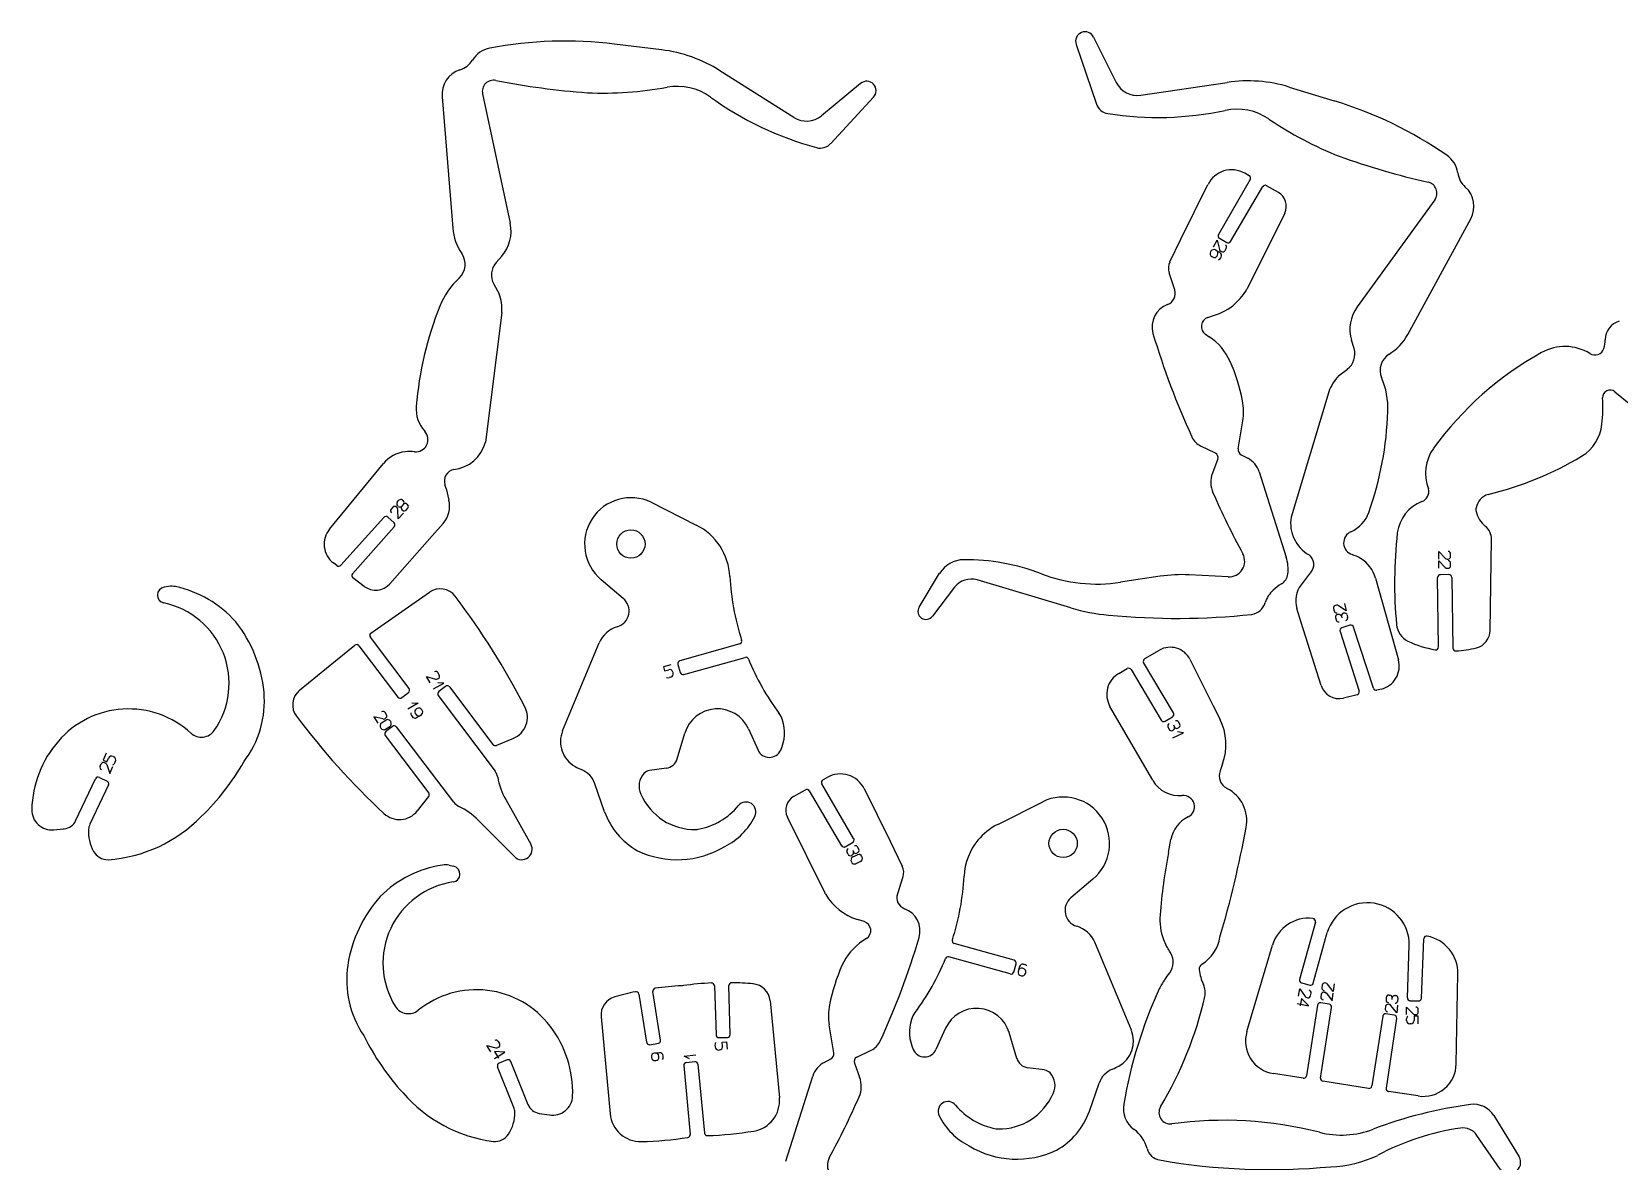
# Model space of a CAD drawing. Extents: x 0 to 476, y 0 to 308.
# Drawn here: x 9.4 to 236, y 132.5 to 293.7 of the extents above; entities that cross this region are included whole.
import ezdxf

# ---------------------------------------------------------------- set-up
doc = ezdxf.new("R2010")
doc.units = 0
doc.layers.add('WHITE', color=7, linetype='CONTINUOUS')

msp = doc.modelspace()

# ---------------------------------------------------------------- linework, layer by layer
at = {"layer": 'WHITE', "linetype": 'CONTINUOUS'}
for p, q in [((160.92096, 292.936549), (164.16096, 286.466549)), ((99.25096, 291.116549), (92.561067, 291.936771)), ((158.44096, 291.896549), (161.347432, 283.365503)), ((118.15096, 281.466549), (107.60325, 288.140451)), ((127.67096, 286.316549), (122.093376, 281.71722)), ((167.664107, 284.64501), (180.01096, 286.466549)), ((188.85096, 285.806549), (195.29096, 283.836549)), ((67.93096, 284.406549), (69.46097, 265.675061)), ((73.719785, 284.828873), (77.66096, 266.356549)), ((129.52096, 284.356549), (123.41096, 277.736549)), ((183.30096, 272.586549), (178.75096, 264.776549)), ((183.15096, 273.146549), (182.521074, 273.503134)), ((173.41096, 264.086549), (177.26096, 271.896549)), ((180.498743, 263.75191), (185.08096, 271.586549)), ((187.31096, 270.766549), (185.631247, 271.728296)), ((209.64096, 269.706549), (198.550562, 254.413749)), ((188.21096, 267.826549), (182.84096, 256.986549)), ((205.77096, 250.476549), (214.764838, 266.976418)), ((171.81096, 260.836549), (173.41096, 264.086549)), ((178.05096, 262.996549), (178.59096, 263.936549)), ((178.59096, 263.936549), (178.92096, 262.636549)), ((178.896632, 264.227568), (179.95096, 263.616549)), ((76.456806, 261.687925), (75.65096, 260.766549)), ((177.69096, 262.366549), (177.632698, 262.266574)), ((177.80096, 261.606549), (177.910429, 261.550172)), ((178.97096, 262.186549), (178.350292, 262.544624)), ((178.57096, 261.726549), (178.627336, 261.826018)), ((179.05096, 261.356549), (179.147336, 261.526018)), ((179.090419, 262.39417), (179.20096, 262.336549)), ((179.694254, 262.466658), (179.87096, 262.776549)), ((172.51096, 256.866549), (171.70096, 259.306549)), ((75.34096, 257.676549), (76.10096, 256.306549)), ((76.462848, 253.643506), (74.13096, 235.116549)), ((177.24096, 252.926549), (178.200955, 253.227928)), ((176.91096, 250.516549), (177.44096, 250.166549)), ((198.118151, 248.488274), (197.76096, 249.666549)), ((195.90096, 244.596549), (197.16096, 245.536549)), ((194.49096, 242.306549), (189.12087, 224.421676)), ((235.358413, 242.317398), (237.58096, 240.476549)), ((181.58096, 234.166549), (182.240821, 238.164801)), ((178.314035, 233.56294), (176.24096, 234.566549)), ((51.871482, 222.707793), (59.57096, 232.056549)), ((178.65096, 232.726549), (177.900149, 230.722347)), ((182.00096, 233.326549), (182.93096, 232.836549)), ((184.58096, 230.866549), (188.43096, 218.716549)), ((61.54096, 226.556549), (61.78096, 226.826549)), ((62.290579, 226.857586), (62.38096, 226.776549)), ((68.51096, 228.506549), (68.91096, 226.866549)), ((59.610398, 224.386559), (53.48096, 217.556549)), ((61.080945, 223.607623), (60.18096, 224.416549)), ((60.911083, 225.837474), (60.67096, 225.566549)), ((61.50096, 225.786549), (61.42096, 225.866549)), ((61.67096, 225.966549), (61.57096, 226.046549)), ((61.69096, 224.176549), (61.63096, 225.506549)), ((62.41096, 224.986549), (61.69096, 224.176549)), ((62.41096, 226.266549), (62.18096, 225.996549)), ((62.210553, 225.486703), (62.30096, 225.406549)), ((62.810837, 225.435623), (63.04096, 225.706549)), ((63.011887, 226.216425), (62.92096, 226.296549)), ((97.77096, 226.546549), (104.23096, 223.296549)), ((55.161143, 216.356126), (61.12096, 223.036549)), ((68.088598, 223.535145), (66.51096, 221.746549)), ((66.51096, 221.746549), (60.48096, 214.906549)), ((217.545632, 208.267072), (217.74096, 221.296549)), ((52.94096, 217.496549), (52.43096, 217.886549)), ((210.21096, 218.446549), (210.21096, 219.526549)), ((210.21096, 219.526549), (211.138072, 218.572093)), ((210.21096, 217.126549), (210.21096, 218.206549)), ((210.21096, 218.206549), (211.14096, 217.246549)), ((211.41096, 218.446549), (211.529946, 218.445758)), ((211.89096, 218.806549), (211.891751, 219.167556)), ((211.891751, 217.485541), (211.89096, 217.846549)), ((56.830453, 214.541624), (55.22096, 215.766549)), ((93.79096, 212.826549), (90.66096, 215.496549)), ((136.050319, 211.588997), (138.96096, 216.406549)), ((157.70096, 211.486549), (144.31096, 215.466549)), ((170.46096, 215.986549), (164.79157, 215.125552)), ((180.14096, 215.896549), (174.555679, 216.191111)), ((191.58096, 216.106549), (190.550086, 214.773257)), ((201.19096, 215.736549), (204.44096, 204.066549)), ((210.17096, 205.896549), (210.04096, 215.796549)), ((211.65096, 216.226549), (210.444884, 216.210786)), ((211.410178, 217.125106), (211.53096, 217.126549)), ((212.07096, 215.826549), (212.22096, 205.726549)), ((28.90096, 214.526549), (28.27096, 214.426549)), ((57.79096, 207.876549), (66.13096, 213.706549)), ((141.09096, 214.416549), (137.94096, 210.296549)), ((190.57096, 209.406549), (189.94096, 211.396549)), ((195.198647, 211.387855), (195.27096, 211.036549)), ((195.594622, 211.848377), (195.47096, 211.816549)), ((197.00096, 211.046549), (195.88096, 211.786549)), ((196.76096, 212.106549), (197.00096, 211.046549)), ((193.399966, 200.416657), (190.57096, 209.406549)), ((195.48096, 210.096549), (195.55905, 209.749839)), ((195.76096, 210.526549), (195.87096, 210.556549)), ((196.30375, 210.27356), (196.36096, 210.046549)), ((197.53096, 208.996549), (196.38096, 208.616549)), ((196.70096, 210.736549), (196.582267, 210.708862)), ((197.13096, 210.456549), (197.20096, 210.106549)), ((200.87096, 200.006549), (198.04096, 208.736549)), ((63.24096, 199.966549), (57.70096, 207.306549)), ((85.14096, 193.916549), (90.35096, 206.486549)), ((110.420037, 206.32834), (101.89096, 203.916549)), ((196.12096, 208.106549), (198.85096, 199.586549)), ((52.74096, 203.906549), (55.49096, 206.136549)), ((56.07096, 206.076549), (61.62096, 198.746549)), ((102.43096, 201.966549), (111.18096, 204.416549)), ((168.230774, 204.22794), (170.36096, 205.446549)), ((174.668235, 204.151158), (178.02096, 197.506549)), ((47.609046, 199.716427), (52.74096, 203.906549)), ((66.23096, 200.756549), (65.71096, 201.696549)), ((65.71096, 201.696549), (66.99096, 201.316549)), ((67.53096, 201.886549), (67.36096, 202.196549)), ((100.58096, 203.356549), (99.55096, 203.056549)), ((99.55096, 203.056549), (99.71096, 202.476549)), ((99.71096, 202.476549), (100.29096, 202.646549)), ((100.892623, 202.322627), (100.92096, 202.206549)), ((101.61096, 203.416549), (101.94096, 202.246549)), ((164.54096, 202.116549), (165.75096, 202.806549)), ((166.29821, 202.664843), (170.59096, 195.456549)), ((172.330512, 196.482231), (168.08096, 203.666549)), ((66.70096, 199.906549), (68.18096, 200.726549)), ((67.29096, 201.336549), (67.39096, 201.396549)), ((68.18096, 200.726549), (67.31096, 200.796549)), ((68.44096, 200.276549), (67.47096, 199.546549)), ((69.01096, 200.196549), (75.207554, 191.984002)), ((100.598405, 201.605703), (100.37096, 201.536549)), ((201.97096, 199.886549), (201.35096, 199.736549)), ((62.1944, 198.663305), (63.16096, 199.396549)), ((64.51096, 197.876549), (63.05096, 197.036549)), ((63.64096, 197.926549), (64.51096, 197.876549)), ((67.39096, 198.976549), (75.50096, 188.186549)), ((169.38096, 186.866549), (163.27096, 197.416549)), ((178.02096, 197.506549), (178.97096, 195.616549)), ((198.564055, 199.073951), (196.60096, 198.606549)), ((59.48096, 195.626549), (58.18096, 195.946549)), ((58.18096, 195.946549), (58.75096, 195.026549)), ((59.29096, 195.076549), (59.90096, 195.456549)), ((59.88096, 195.726549), (59.77096, 195.656549)), ((59.99096, 196.226549), (59.797008, 196.52682)), ((60.56096, 195.306549), (60.63096, 195.206549)), ((63.56096, 196.136549), (63.654584, 195.986018)), ((64.11096, 196.396549), (64.174584, 196.296018)), ((64.39096, 197.116549), (64.290429, 197.052925)), ((64.31096, 195.816549), (64.931491, 196.180172)), ((65.11096, 196.836549), (65.047842, 196.938964)), ((171.15096, 195.316549), (172.19096, 195.936549)), ((173.24096, 194.836549), (173.08988, 195.164309)), ((59.82096, 193.256549), (66.03096, 185.046549)), ((59.86096, 194.156549), (60.475635, 194.538255)), ((60.87096, 194.556549), (59.90096, 193.816549)), ((69.60096, 183.726549), (61.43096, 194.476549)), ((78.11096, 192.856549), (75.69096, 191.856549)), ((101.50096, 189.926549), (102.590917, 193.599164)), ((111.66096, 194.216549), (113.034212, 191.180813)), ((171.55096, 194.476549), (171.701497, 194.151018)), ((172.17096, 193.966549), (172.289184, 194.016828)), ((172.24096, 192.946549), (173.78096, 193.626549)), ((172.47096, 194.496549), (172.37096, 194.716549)), ((173.78096, 193.626549), (172.92096, 193.776549)), ((173.05096, 194.356549), (172.94096, 194.306549)), ((20.01096, 190.736549), (19.54096, 189.756549)), ((19.13096, 188.886549), (19.29096, 189.216549)), ((19.54096, 189.756549), (20.09096, 189.496549)), ((19.88096, 189.336549), (19.76602, 189.381764)), ((20.07096, 189.106549), (20.50096, 187.836549)), ((20.09096, 189.496549), (20.34096, 190.046549)), ((20.50096, 187.836549), (20.96096, 188.816549)), ((20.99096, 190.276549), (21.09096, 190.216549)), ((21.22096, 189.366549), (21.325527, 189.580378)), ((99.95096, 188.596549), (97.54096, 188.256549)), ((179.344692, 189.199441), (178.98096, 188.216549)), ((15.637516, 181.090994), (18.48096, 187.086549)), ((20.31096, 186.226549), (17.66096, 180.586549)), ((19.022999, 187.281749), (20.12096, 186.766549)), ((91.13096, 182.376549), (89.75096, 186.366549)), ((126.68096, 178.556549), (122.14096, 186.376549)), ((122.291227, 186.9276), (122.92096, 187.286549)), ((66.02096, 184.556549), (64.40096, 182.496549)), ((77.020083, 184.119284), (80.60096, 177.746549)), ((118.12096, 184.546549), (119.81096, 185.516549)), ((120.360316, 185.370238), (124.94096, 177.536549)), ((128.174076, 185.676239), (131.88096, 178.176549)), ((147.25096, 180.566549), (153.70096, 183.816549)), ((179.953422, 185.731091), (179.97096, 185.716549)), ((122.60096, 170.776549), (117.23096, 181.606549)), ((12.523189, 179.799213), (13.85096, 179.926549)), ((13.85096, 179.926549), (14.01096, 179.946549)), ((78.26096, 175.976549), (73.10096, 181.156549)), ((125.49096, 177.396549), (126.54096, 178.006549)), ((126.55096, 176.876549), (126.65096, 176.656549)), ((127.42096, 176.996549), (127.270423, 177.3241)), ((131.88096, 178.176549), (133.63096, 174.616549)), ((171.62096, 176.556549), (171.98096, 178.436549)), ((68.97096, 174.746549), (69.591609, 174.604689)), ((125.88096, 176.316549), (125.73096, 176.646549)), ((126.46096, 176.176549), (126.35096, 176.126549)), ((126.56096, 175.956549), (127.22096, 176.246549)), ((127.66096, 175.266549), (127.00096, 174.966549)), ((127.23096, 176.516549), (127.12096, 176.476549)), ((127.861592, 176.00261), (127.91096, 175.896549)), ((133.73096, 173.086549), (132.93096, 170.656549)), ((160.821859, 172.762397), (157.68096, 170.096549)), ((128.19096, 166.706549), (127.24096, 167.006549)), ((192.591195, 166.639221), (190.35096, 158.446549)), ((128.53096, 164.296549), (128.001633, 163.946739)), ((149.589244, 161.176164), (141.05096, 163.596549)), ((166.33096, 151.186549), (161.118997, 163.748132)), ((182.809643, 151.008313), (186.46096, 163.326549)), ((192.299907, 157.907894), (194.29096, 165.126549)), ((205.72096, 155.836549), (206.000703, 163.328562)), ((207.75096, 155.756549), (208.08096, 164.246549)), ((149.04096, 159.226549), (140.289548, 161.676376)), ((149.54096, 159.506549), (149.87096, 160.676549)), ((150.35096, 160.276549), (150.16759, 159.582739)), ((150.51096, 158.996549), (150.625645, 158.96166)), ((150.90096, 160.006549), (150.786278, 160.041436)), ((150.94096, 160.616549), (151.13096, 160.566549)), ((151.21096, 159.306549), (151.245848, 159.421234)), ((212.70096, 146.396549), (212.929822, 159.239287)), ((96.02096, 156.356549), (97.14096, 149.476549)), ((99.140105, 149.800538), (98.03096, 156.726549)), ((106.83096, 157.556549), (107.04096, 150.536549)), ((109.06096, 150.596549), (108.87096, 157.566549)), ((190.20096, 156.056549), (190.38096, 157.126549)), ((190.38096, 157.126549), (191.13096, 156.026549)), ((190.64096, 157.946549), (191.81096, 157.626549)), ((191.9167, 156.123892), (191.98096, 156.476549)), ((193.551974, 157.623963), (193.51096, 157.266549)), ((193.80096, 156.626549), (193.92096, 156.616549)), ((194.068663, 157.934726), (193.95096, 157.946549)), ((194.18096, 156.466549), (195.00096, 155.416549)), ((195.15096, 156.726549), (194.33096, 157.776549)), ((195.00096, 155.416549), (195.12096, 156.486549)), ((195.26096, 157.806549), (195.15096, 156.726549)), ((114.77096, 155.396549), (116.09096, 141.546549)), ((190.01096, 154.996549), (191.67096, 154.696549)), ((190.63096, 155.736549), (190.44096, 154.676549)), ((191.67096, 154.696549), (190.63096, 155.736549)), ((192.892074, 154.770169), (191.31096, 144.686549)), ((191.378635, 155.850579), (191.50096, 155.826549)), ((193.34096, 144.376549), (194.89096, 154.456549)), ((194.552432, 154.915617), (193.35096, 155.106549)), ((193.41096, 156.306549), (193.371178, 155.954954)), ((202.601177, 154.576868), (202.57096, 154.216549)), ((202.72096, 155.896549), (202.681258, 155.538797)), ((203.113884, 154.895996), (202.99096, 154.906549)), ((203.11096, 156.226549), (203.23096, 156.216549)), ((204.22096, 153.706549), (203.37096, 154.746549)), ((203.53096, 155.586549), (203.55096, 155.816549)), ((203.941279, 156.146331), (204.07096, 156.136549)), ((204.31096, 154.786549), (204.22096, 153.706549)), ((204.36096, 155.386549), (204.390743, 155.744211)), ((205.60096, 153.426549), (205.60096, 154.506549)), ((205.60096, 154.506549), (206.53096, 153.556549)), ((206.11096, 155.416549), (207.33096, 155.376549)), ((207.281751, 153.785541), (207.28096, 154.146549)), ((90.64096, 153.126549), (91.920455, 139.272881)), ((123.85096, 147.956549), (123.20096, 151.956549)), ((202.200928, 153.199335), (200.66096, 143.246549)), ((203.860757, 153.355871), (202.66096, 153.536549)), ((204.19096, 152.896549), (202.690624, 142.937365)), ((205.599902, 152.586549), (205.60096, 152.826549)), ((206.20096, 152.105491), (206.08096, 152.106549)), ((207.28096, 153.186549), (206.68096, 153.186549)), ((206.68096, 153.186549), (206.68096, 152.586549)), ((206.800941, 153.426775), (206.92096, 153.426549)), ((207.28096, 152.106549), (207.28096, 153.186549)), ((75.96096, 149.596549), (76.14096, 149.286549)), ((107.451094, 150.142272), (108.66096, 150.176549)), ((107.94096, 149.506549), (108.54096, 149.566549)), ((108.54096, 149.566549), (108.63096, 148.486549)), ((139.82096, 151.486549), (138.44096, 148.446549)), ((149.98096, 147.186549), (148.89096, 150.866549)), ((74.88096, 148.106549), (74.33096, 149.036549)), ((74.33096, 149.036549), (75.620142, 148.692978)), ((76.89096, 148.046549), (75.42096, 148.156549)), ((75.42096, 148.156549), (75.98096, 147.226549)), ((75.44096, 147.186549), (76.89096, 148.046549)), ((76.02096, 148.796549), (75.92096, 148.736549)), ((97.61096, 149.136549), (98.81096, 149.336549)), ((97.811924, 147.414099), (97.82096, 147.296549)), ((98.968514, 147.995585), (98.25096, 147.936549)), ((98.900913, 147.388063), (98.89096, 147.506549)), ((99.51096, 147.366549), (99.49096, 147.566549)), ((102.48096, 147.496549), (104.16096, 147.676549)), ((103.25096, 147.096549), (102.48096, 147.496549)), ((106.890089, 149.058934), (106.91096, 148.816549)), ((107.432317, 148.376408), (107.55096, 148.386549)), ((107.990076, 148.907068), (107.94096, 149.506549)), ((127.12096, 147.346549), (129.199911, 148.351611)), ((78.17096, 140.196549), (75.86096, 145.986549)), ((77.21096, 146.956549), (76.09139, 146.510481)), ((80.22096, 140.576549), (77.736422, 146.738351)), ((98.34331, 146.857591), (98.46096, 146.866549)), ((102.45096, 146.166549), (103.36096, 136.336549)), ((102.81096, 146.606549), (104.022556, 146.718778)), ((104.46096, 146.356549), (105.398448, 136.528394)), ((122.500213, 146.617626), (123.43096, 147.106549)), ((126.79096, 146.506549), (127.54096, 144.506549)), ((153.93096, 145.526549), (151.52096, 145.856549)), ((117.01096, 132.506549), (120.86096, 144.656549)), ((160.34096, 139.636549), (161.725558, 143.634179)), ((190.849441, 144.347176), (186.61096, 145.006549)), ((200.19734, 142.90766), (193.67096, 143.916549)), ((207.27096, 141.816549), (203.02096, 142.476549)), ((81.78096, 139.336549), (83.26096, 139.106549)), ((218.05096, 139.026549), (221.68096, 133.136549)), ((218.97096, 131.366549), (215.66096, 136.196549))]:
    msp.add_line(p, q, dxfattribs=at)
for centre, radius in [((94.89096, 220.586549), 2.02179), ((156.59096, 177.856549), 2.02166)]:
    msp.add_circle(centre, radius, dxfattribs=at)
for centre, radius, start, end in [((85.54096, 234.426549), 57.9371, 83.0405, 100.737), ((159.71133, 292.346139), 1.34758, 25.712988, 199.489102), ((75.44897, 287.676172), 3.73899, 100.709965, 147.916949), ((96.807952, 271.05213), 20.2126, 57.717946, 83.057938), ((71.66096, 284.706549), 3.74035, 108.238, 184.681), ((69.430082, 291.456258), 3.368478, -71.653362, -32.182858), ((75.30096, 285.166549), 1.61683, 78.9002, 192.055), ((96.606627, 393.513304), 108.81, -101.121575, -94.16006), ((90.861588, 336.485692), 51.5405, -92.388951, -79.72066), ((101.504721, 277.813837), 8.088879, 54.223399, 100.296785), ((128.538138, 285.284274), 1.34818, -43.122168, 130.032453), ((167.17111, 287.976249), 3.367521, -153.364567, -81.581784), ((182.951595, 266.469406), 20.2122, 73.016244, 98.365546), ((133.54096, 322.216549), 46.6644, -125.816, -105.085), ((163.262494, 284.012021), 2.02125, -161.345507, -98.793821), ((178.41096, 228.416549), 57.9355, 55.3572, 73.0535), ((119.94884, 284.317886), 3.370831, -122.233036, -50.490657), ((170.11096, 328.126549), 46.6642, -98.823, -78.091), ((181.40096, 274.556549), 8.08518, 55.7938, 101.905), ((214.922841, 323.872067), 51.5414, -124.199087, -111.530979), ((121.92096, 279.106549), 2.02171, -105.118, -42.743), ((232.721109, 378.357253), 108.811, -109.719302, -102.760063), ((209.21096, 273.006549), 3.73928, 8.25198, 55.3336), ((180.65096, 270.226549), 3.77271, 60.2844, 153.732), ((182.950315, 272.795437), 0.404398, -30.023919, 60.253943), ((208.330125, 270.655396), 1.618209, -35.898876, 77.217276), ((216.25096, 274.026549), 3.36858, -171.709, -132.152), ((185.43096, 271.376549), 0.404773, 60.3425, 149.704), ((186.20096, 268.816549), 2.24389, -26.342, 60.350136), ((211.48096, 268.766549), 3.74011, -28.596, 47.8282), ((76.92096, 266.286549), 7.48501, -175.314, -145.477), ((72.390719, 265.226272), 5.39008, -41.030102, 12.10452), ((179.100321, 264.575434), 0.403113, 150.072454, 239.649365), ((179.562444, 262.95908), 0.358469, -30.61035, 59.838238), ((180.15096, 263.956549), 0.403522, -120.371, -30.473), ((68.541997, 260.517517), 2.693647, -46.981064, 34.536344), ((77.679647, 258.995044), 2.693288, 138.871653, 209.348798), ((173.620455, 259.935528), 2.01992, 153.674697, 198.142906), ((178.05096, 262.026549), 0.48224, 150.15, 239.822), ((178.109224, 262.127547), 0.481733, 59.972332, 150.255799), ((178.153447, 261.965102), 0.480858, -120.35687, -29.742245), ((178.21096, 262.066549), 0.480858, -30.014, 59.9863), ((178.64096, 261.576549), 0.467761, -72.263, -27.378), ((179.271931, 262.701503), 0.356931, -169.514909, -120.566317), ((178.732407, 261.769036), 0.480858, -30.35687, 60.257755), ((179.383374, 262.645134), 0.358469, -120.588627, -29.860089), ((78.03096, 250.336549), 11.2237, 132.977, 158.105), ((69.549955, 254.060205), 6.92544, -3.449532, 18.926872), ((170.91096, 256.346549), 1.68442, -69.558, 18.333), ((175.79096, 260.946549), 8.08611, -72.66, -30.771), ((166.880623, 266.356852), 18.5077, -31.088813, -30.417167), ((113.06648, 236.290308), 48.9753, 158.147344, 175.374932), ((172.681955, 251.576919), 3.39599, 110.415903, 195.900817), ((202.91096, 251.246549), 5.38927, 144.007, 197.107), ((177.65096, 251.636549), 1.34679, 107.378, 236.886), ((236.6529, 249.767057), 2.696947, 104.705632, 180.795234), ((276.10096, 282.286549), 111.278, -163.481, -155.347), ((173.020806, 243.396898), 8.08492, 23.740298, 56.858006), ((199.196177, 254.053608), 7.48486, -58.39802, -28.54873), ((230.014853, 249.688977), 3.94157, -17.485314, 0.590898), ((195.54096, 247.696549), 2.69606, -53.231, 17.0772), ((204.528937, 245.385303), 2.69246, 121.594183, 203.086504), ((248.070627, 206.22705), 47.708899, 119.074943, 144.035253), ((228.20096, 242.006549), 6.77504, 58.2407, 119.268), ((232.4888, 248.90793), 1.34726, -122.540981, -17.415885), ((155.826, 235.801145), 26.8827, 11.249998, 23.805327), ((200.99096, 239.896549), 6.9255, 137.234, 159.642), ((191.72096, 239.926549), 11.2241, -2.039, 23.1009), ((234.672695, 241.485117), 1.07838, 50.514812, 182.629557), ((68.950713, 239.853528), 4.71587, 175.306179, 222.324301), ((174.26096, 239.466549), 8.08534, -9.265, 11.2001), ((208.438282, 240.179592), 25.188505, -5.643245, 2.858297), ((154.00096, 241.266549), 48.9752, -19.264, -2.037), ((64.169512, 235.496694), 1.752661, -95.692231, 42.38637), ((177.42454, 236.98873), 2.69589, -155.489767, -116.04209), ((227.47096, 238.306549), 6.06389, -58.933, -5.715), ((63.21096, 229.066549), 4.71496, 96.7178, 140.516), ((63.38096, 227.646549), 6.13699, 84.2513, 96.7601), ((69.047738, 236.456212), 5.25679, -84.010692, -14.76436), ((178.02096, 232.956549), 0.673501, -20.555, 64.2051), ((182.381182, 234.037922), 0.810494, 170.868428, 242.181471), ((214.36096, 230.676549), 6.0635, 144.035, 201.454), ((69.960605, 229.57647), 1.691358, 102.440373, 197.886167), ((181.361521, 229.854783), 3.36958, 17.624307, 62.240122), ((206.61096, 272.916549), 46.4695, -76.782, -58.921), ((60.66096, 226.556549), 8.08518, 13.8982, 17.9671), ((181.403411, 229.413088), 3.73992, 159.507991, 203.719898), ((62.051353, 226.586202), 0.361772, 48.603715, 138.366744), ((62.15096, 226.506549), 0.360023, -41.757, 48.5214), ((65.31202, 225.98775), 3.70468, -41.454778, 13.722119), ((94.907317, 220.578656), 6.62264, 64.319427, 230.11954), ((283.613926, 274.146939), 115.311, -156.360061, -151.54516), ((209.74096, 221.506549), 5.491221, 110.627696, 172.917), ((207.279523, 228.046009), 1.49614, -69.379204, 16.015848), ((218.055083, 225.237934), 2.56734, 108.623073, 168.078437), ((59.910645, 224.116833), 0.403609, 47.952557, 138.065086), ((60.941529, 225.327191), 0.361248, 138.502518, 228.462932), ((61.180568, 225.596897), 0.361248, 48.283326, 138.243883), ((61.82096, 226.316549), 0.361772, 138.521, 228.244), ((61.27096, 225.516549), 0.360718, -0.497, 48.8611), ((61.90096, 226.236549), 0.361267, -131.399, -41.399), ((62.450857, 225.756433), 0.361248, 138.341851, 228.301978), ((62.541352, 225.6762), 0.361248, -131.716674, -41.756117), ((62.68096, 226.026549), 0.361248, 48.366461, 138.366461), ((62.771309, 225.94694), 0.361248, -41.716674, 48.243582), ((194.31096, 223.586549), 5.25685, 170.859, 240.121), ((195.782858, 226.667381), 4.71616, -66.327184, -19.300471), ((216.859834, 225.481334), 1.34762, 167.706193, 191.21655), ((219.04096, 225.946549), 3.57772, -168.27, -127.522), ((54.470791, 220.566344), 3.36782, 140.51648, 232.722), ((60.81096, 223.306549), 0.404398, -41.636, 48.1162), ((100.280866, 215.478363), 8.75941, 2.953884, 63.195071), ((198.377755, 220.745143), 1.749627, 113.629825, 251.925367), ((268.861161, 215.068376), 64.960369, 173.711627, 185.284589), ((215.49096, 221.326549), 2.24339, -0.854, 52.4926), ((53.18096, 217.826549), 0.403609, -127.259, -41.987212), ((142.42096, 214.306549), 4.04276, 90.4259, 148.802), ((142.61096, 187.936549), 30.4185, 69.0442, 90.425), ((180.26096, 218.136549), 2.24324, -93.066486, 28.449), ((182.811167, 216.938449), 5.89438, -6.214582, 17.557343), ((190.68096, 217.666549), 1.6915, -41.76, 53.5095), ((195.92096, 213.246549), 6.13696, 59.3723, 71.8809), ((196.639438, 214.472028), 4.71641, 15.487517, 59.298413), ((211.411154, 218.806323), 0.359774, -139.379445, -90.030904), ((211.530168, 218.80655), 0.360792, -90.035226, -0.000215), ((211.53096, 219.166549), 0.360792, 0.160042, 90.1609), ((211.530965, 217.848353), 0.36, -0.287117, 90.000719), ((55.463091, 216.088938), 0.40319, 138.494944, 233.091538), ((144.780308, 217.779197), 35.799474, -177.038716, -169.898887), ((143.463369, 212.595836), 2.993226, 73.550513, 142.590193), ((161.443162, 237.105705), 22.233735, -110.959261, -81.338282), ((173.511609, 196.005995), 20.2121, 87.039029, 98.680932), ((186.768445, 216.525009), 1.91568, -58.485797, -6.734235), ((197.98096, 211.156549), 8.08595, 138.242, 142.306), ((210.45096, 215.806549), 0.404283, 90.8612, 180.575), ((211.411135, 217.486352), 0.361248, -138.408163, -90.151762), ((211.531752, 217.486548), 0.36, -90.126051, -0.160213), ((211.661044, 215.822379), 0.404295, 1.450347, 91.429237), ((28.447738, 213.29604), 1.144246, 98.887365, 258.338727), ((29.34096, 211.866549), 2.6945, 78.0037, 99.1906), ((26.634636, 199.062375), 15.782424, 41.380662, 78.08279), ((58.459411, 216.687726), 2.6943, -127.199626, -41.383114), ((67.67096, 211.496549), 2.69488, 37.2553, 125.003), ((-14.562052, 148.972423), 105.998, 27.146732, 37.24699), ((189.288861, 211.024623), 4.039865, 132.514462, 162.778115), ((191.49096, 208.616549), 7.303, 120.672, 132.482), ((193.48096, 212.506549), 3.70513, 142.282, 197.482), ((25.820501, 200.705894), 11.7171, -35.038089, 78.200725), ((92.27096, 211.036549), 2.3588, -73.164, 49.6228), ((144.780308, 217.779197), 35.798222, -169.909644, -162.207645), ((137.016869, 210.973828), 1.14571, 147.52494, 323.761802), ((165.757424, 238.6076), 28.297, -106.55653, -95.422501), ((183.101669, 212.936676), 2.43604, -79.853945, -17.091733), ((195.54904, 211.466115), 0.359026, 102.560848, 192.590304), ((195.63096, 211.116549), 0.360585, -167.768, -77.474), ((195.67096, 211.496549), 0.360015, 53.1404, 102.242), ((196.77096, 210.386549), 0.360585, 12.6563, 102.363), ((23.47125, 197.613538), 19.140141, 5.507434, 38.373604), ((94.15096, 204.796549), 4.15336, 106.796, 156.11), ((172.798728, 312.898659), 102.921, -95.416568, -84.014612), ((195.833376, 210.177101), 0.361505, 103.06383, 192.87495), ((195.91096, 209.826549), 0.360174, -167.703, -77.703), ((195.95096, 210.196549), 0.361098, 12.3141, 102.444), ((196.496043, 208.235031), 0.398497, 106.785643, 197.863019), ((196.655359, 210.355344), 0.360995, 101.681717, 193.094117), ((196.849437, 210.026215), 0.360585, -77.520343, 12.872757), ((197.66096, 208.606549), 0.405022, 18.0491, 107.66), ((207.081217, 209.353777), 2.91669, -174.719461, -115.934337), ((55.750865, 205.826674), 0.404441, 37.168851, 129.987981), ((58.03096, 207.546549), 0.404555, 125.081, 216.912), ((110.310238, 206.716345), 0.403241, -74.199457, 17.900124), ((211.962559, 219.450619), 14.131571, -115.828957, -99.203729), ((214.931443, 208.306676), 2.614489, -75.246439, -0.867946), ((111.290649, 204.02731), 0.404399, 22.193797, 105.737983), ((144.780308, 217.779197), 35.798703, -157.663683, -143.427974), ((168.42769, 203.874706), 0.404414, 119.138141, 210.978233), ((171.9006, 202.757263), 3.09883, 26.731706, 119.791524), ((201.19096, 203.156549), 3.36885, -76.665, 15.5492), ((209.773329, 205.89613), 0.401487, -100.193246, 0.871018), ((212.63096, 205.726549), 0.403515, -179.034, -87.016), ((211.980434, 219.436524), 14.12891, -87.275767, -75.167912), ((67.041626, 202.025302), 0.362353, 28.202995, 119.004424), ((67.22096, 201.706549), 0.361035, -60.852, 29.1481), ((100.431092, 202.1861), 0.4813, 16.478942, 106.92705), ((100.46096, 202.066549), 0.480833, -73.393, 16.927513), ((101.99096, 203.526549), 0.403413, 105.67, 195.946), ((102.330734, 202.357348), 0.405216, -164.131326, -74.46743), ((166.25096, 199.136549), 3.43582, 119.73, 210.077), ((165.951899, 202.454991), 0.404931, 31.214324, 119.750902), ((28.323772, 198.180231), 14.255971, -37.37324, 5.11213), ((49.311924, 197.627334), 2.6952, 129.184426, 216.882516), ((62.91096, 199.716549), 0.404858, -52.815, 36.9564), ((67.11096, 201.656549), 0.362378, -110.402, -61.153), ((67.72096, 199.216549), 0.40466, 127.157, 216.984), ((68.688907, 199.959311), 0.4, 36.376844, 127.161592), ((100.203022, 202.005596), 0.498205, -114.942217, -70.300519), ((195.97096, 201.226549), 2.69554, -162.515, -76.666), ((198.466104, 199.465365), 0.403484, -75.950288, 17.478154), ((201.259486, 200.13098), 0.404899, -161.275224, -76.943202), ((61.95096, 198.986549), 0.40466, -142.843, -53.016), ((64.63021, 196.697843), 0.48224, 30.000118, 119.743814), ((76.87096, 195.866549), 3.24743, -67.498, 27.051), ((23.19096, 183.806549), 13.2465, 47.7361, 139.191), ((131.90096, 259.686549), 106.002064, -143.079, -132.976263), ((59.633982, 194.648955), 0.548179, 128.737072, 218.236664), ((59.49096, 196.336549), 0.360373, 31.8693, 122.039), ((59.583267, 195.965831), 0.361779, -107.477651, -58.747829), ((59.68096, 196.026549), 0.360588, -57.824, 32.1756), ((60.151491, 195.045699), 0.48121, 32.073677, 121.37434), ((60.22096, 194.946549), 0.48121, -58.046, 31.9544), ((63.98096, 196.416549), 0.497055, 168.753, 213.867), ((64.07096, 196.226549), 0.480858, -149.986, -59.986), ((64.528464, 196.635117), 0.480858, 119.67114, 209.744297), ((64.59096, 196.536549), 0.480858, -149.986, -59.986), ((64.693456, 196.597981), 0.480858, -60.32886, 29.744297), ((107.241081, 192.21628), 4.851433, 24.349691, 163.438372), ((113.32096, 194.436549), 3.36834, 17.6157, 36.6315), ((110.79096, 193.646549), 6.02031, -24.142, 17.5428), ((170.94096, 195.656549), 0.403836, -149.381, -59.281), ((171.88006, 194.626145), 0.361505, 114.049664, 204.444817), ((171.98096, 196.276549), 0.405576, -59.135, 30.4733), ((172.76096, 195.016549), 0.360585, 24.1909, 113.898), ((171.75096, 191.976549), 8.085666, -20.088, 26.755191), ((33.60096, 195.256549), 2.22345, -132.271, -35.002), ((59.61096, 194.566549), 0.481746, -147.778, -57.982), ((60.15096, 193.496549), 0.40466, 127.157, 216.984), ((61.11096, 194.226549), 0.40466, 37.1568, 126.984), ((88.88096, 192.366549), 4.04213, 157.466, 241.209), ((172.03096, 194.296549), 0.360174, -156.168, -66.168), ((172.14186, 194.346952), 0.361505, -65.950336, 24.444817), ((172.80096, 194.636549), 0.360995, -155.875, -65.875), ((172.912707, 194.687312), 0.360585, -66.53595, 24.448335), ((24.86096, 182.286549), 15.4968, 138.977, 178.496), ((75.53096, 192.226549), 0.404253, -143.131, -67.667), ((114.66096, 191.916549), 1.78539, -155.664, -24.123), ((19.46096, 188.736549), 0.360724, 154.44, 244.44), ((19.61096, 189.056549), 0.36029, 64.5086, 154.799), ((19.718903, 189.014458), 0.360562, 13.928545, 63.291184), ((20.78096, 189.836549), 0.480994, 64.6195, 154.619), ((20.757378, 189.544953), 0.496726, -65.761623, -21.048613), ((20.89096, 189.786549), 0.480994, -25.381, 64.6195), ((8.062092, 207.757874), 36.474043, -45.620535, -29.989233), ((73.891382, 186.964164), 2.02113, 10.06311, 37.214637), ((91.26096, 196.696549), 8.98139, -118.836, -112.356), ((86.57096, 185.276549), 3.36921, 19.013, 67.6835), ((97.725405, 186.925767), 1.343503, 97.890886, 136.747893), ((99.69096, 190.456549), 1.8862, -82.074, -16.515), ((180.881139, 187.527042), 2.02141, 160.055983, 242.680908), ((18.847808, 186.91805), 0.403694, 64.280212, 155.330014), ((19.952636, 186.400094), 0.403264, -25.582197, 65.329232), ((85.832349, 189.05863), 10.102137, -170.074338, -150.729017), ((98.65096, 186.066549), 2.60099, 136.995, 206.357), ((122.491639, 186.576936), 0.403894, 119.748807, 209.744782), ((124.789671, 184.009163), 3.77271, 26.223739, 119.691071), ((173.161032, 189.036424), 4.3598, -150.044884, -84.517163), ((65.71096, 184.796549), 0.403504, -38.142, 37.203), ((71.21096, 184.956549), 2.02264, -142.78, -115.885), ((104.002421, 188.20314), 8.357453, -156.807584, -88.866551), ((111.323075, 182.350793), 1.415, -26.576022, 140.616872), ((119.23096, 182.606549), 2.24299, 119.715, 206.389), ((120.01161, 185.165438), 0.4044, 30.426369, 119.74676), ((156.596525, 177.861166), 6.622, -50.351567, 115.929474), ((173.732664, 183.087371), 1.616654, -64.269033, 95.50408), ((177.570668, 181.064977), 5.23436, -10.526499, 62.705476), ((12.240966, 182.657008), 2.871696, 179.276099, 275.639984), ((18.78096, 196.196549), 20.7184, -85.855, -44.445), ((61.85096, 184.506549), 3.2449, -132.954, -38.346), ((65.94096, 174.036549), 10.1056, 44.8492, 64.218), ((100.878502, 185.873395), 10.3587, -160.233763, -119.144617), ((102.709075, 189.486198), 9.770497, -79.468413, -39.673362), ((104.074115, 185.933152), 9.50082, -63.587916, -26.339485), ((176.38096, 177.596549), 4.479464, 115.755, 169.191769), ((13.812509, 181.956702), 2.019926, -84.361797, -25.377757), ((22.851401, 179.441727), 5.39318, 175.155214, 210.277167), ((19.492566, 179.729974), 2.022004, 154.936243, 175.255563), ((104.129475, 181.866728), 2.019768, -88.914429, -79.576333), ((151.19096, 172.746549), 8.75859, 116.789, 140.571), ((26.71096, 209.126549), 158.674, -16.337, -10.536), ((79.31096, 177.016549), 1.482228, -135.167, 29.505151), ((101.514032, 188.655074), 13.1221, -115.650879, -58.857798), ((125.29096, 177.746549), 0.404033, -149.6, -59.455), ((126.06096, 176.786549), 0.360995, 114.125, 204.125), ((126.342077, 178.357185), 0.403113, -60.437782, 30.103129), ((126.94096, 177.176549), 0.360995, 24.1254, 114.125), ((127.092707, 176.847312), 0.360585, -66.53595, 24.448335), ((151.19096, 172.746549), 8.75859, 140.571, 177.04), ((20.26096, 177.936549), 2.4032, -149.751, -89.763), ((70.309326, 159.176304), 15.777613, 98.49876, 135.210191), ((68.383346, 172.116014), 2.695366, 77.407892, 98.658255), ((69.351327, 173.488064), 1.142186, -81.948145, 77.855939), ((126.21096, 176.456549), 0.361098, -156.151, -66.021), ((126.84301, 175.487776), 0.547083, 121.034396, 210.397489), ((126.810107, 175.408456), 0.481359, -155.77636, -66.641208), ((126.32186, 176.506952), 0.361505, -65.950336, 24.444817), ((126.98096, 176.796549), 0.360995, -155.875, -65.875), ((127.420539, 175.807498), 0.482283, 23.86348, 114.445072), ((127.469053, 175.705696), 0.481359, -65.77636, 23.358792), ((131.819238, 173.721329), 2.02083, -18.17917, 26.29519), ((252.85096, 161.056549), 82.696, 169.193, 175.421), ((71.221804, 160.766673), 11.716, 98.39497, 211.640648), ((106.70096, 175.046549), 35.7971, -17.799, -2.963), ((73.39096, 157.536549), 19.1394, 138.226, 171.092), ((138.589044, 180.086295), 18.5077, -149.791027, -149.126076), ((129.6522, 174.724466), 8.08581, -149.240177, -107.349906), ((134.531408, 170.127904), 1.685497, 161.721086, 249.636746), ((159.215062, 168.300044), 2.362393, 130.495238, 253.135244), ((132.760779, 165.365917), 3.39502, -15.948916, 69.587106), ((200.019484, 163.406788), 5.9811, 80.770571, 163.289716), ((200.02096, 163.416549), 5.98039, -0.843, 80.7727), ((127.7873, 165.424144), 1.350741, -56.594773, 72.515297), ((157.32096, 162.066549), 4.15365, 23.8814, 73.1681), ((178.48093, 167.006175), 8.08474, 175.414342, 200.599094), ((191.629456, 161.796722), 5.39015, 83.409704, 163.511739), ((192.201698, 166.749197), 0.404725, -15.767133, 83.41974), ((132.42096, 157.176549), 8.08492, 123.135, 156.257), ((29.34096, 196.066549), 111.276, -24.653, -16.519), ((141.16096, 163.976549), 0.403241, 162.215, 254.306), ((180.48096, 167.756549), 10.2209, -159.408, -153.915), ((173.72096, 164.456549), 2.69643, -153.88, -142.109), ((173.539385, 165.345592), 5.50524, -58.701819, -8.90183), ((208.49096, 164.236549), 0.404057, 78.9649, 177.647), ((207.54096, 159.336549), 5.38974, -1.034, 79.0371), ((106.70096, 175.046549), 35.7965, -36.568, -22.332), ((140.18096, 161.286549), 0.404669, 74.4346, 157.733), ((149.480735, 160.785747), 0.405216, -15.633392, 74.46777), ((168.347539, 160.293054), 4.09551, 27.689259, 37.717066), ((169.59096, 160.936549), 2.69548, -34.577, 27.859), ((68.58096, 158.396549), 14.2592, 171.485, 213.966), ((149.620203, 149.60483), 26.8827, 156.237997, 168.79864), ((149.15096, 159.626549), 0.405357, -105.67, -15.945), ((150.632211, 159.461235), 0.480245, 165.344693, 255.375856), ((150.66096, 159.576549), 0.481482, 74.9136, 164.914), ((150.82096, 160.156549), 0.481482, 74.9136, 164.914), ((150.75096, 159.426549), 0.481482, -105.086, -15.086), ((150.78096, 159.546549), 0.481482, -15.086, 74.9136), ((151.03096, 160.116549), 0.467492, 33.0259, 77.7896), ((152.3861, 172.715074), 23.545113, -37.398233, -34.400021), ((182.66096, 160.586549), 6.68947, -173.748, -154.489), ((176.824501, 159.948709), 0.812861, 121.538765, 186.287621), ((72.843001, 143.733881), 13.249258, 37.427091, 128.857635), ((104.56096, 113.686549), 43.9383, 101.843, 105.804), ((95.62096, 156.296549), 0.405234, 9.52928, 101.882), ((98.43096, 156.786549), 0.403797, 98.1035, 189.281), ((104.55096, 113.686549), 43.9388, 93.2244, 98.0727), ((104.47096, 113.676549), 43.9385, 92.7098, 93.1242), ((108.47096, 114.056549), 43.9385, 92.6844, 97.9487), ((106.43096, 157.536549), 0.403582, 1.56343, 92.6998), ((109.28096, 157.576549), 0.40337, 88.7048, 181.575), ((108.47096, 114.056549), 43.9381, 84.9678, 88.9305), ((112.08096, 155.136549), 2.69454, 5.46474, 84.963), ((231.115872, 129.447354), 66.8133, 155.560179, 170.34921), ((176.43096, 154.306549), 6.7374, 142.426, 155.57), ((174.190385, 156.543787), 2.6964, -11.721059, 25.520753), ((190.741142, 158.337197), 0.405216, 164.343986, 254.643423), ((191.62096, 156.546549), 0.361216, -9.989, 80.0106), ((191.91096, 158.016549), 0.403839, -105.255, -15.608), ((193.77096, 156.276549), 0.36082, 84.0664, 174.033), ((193.871206, 157.228824), 0.362215, 174.021792, 263.890683), ((193.912238, 157.586409), 0.362215, 83.863138, 174.048976), ((193.89096, 156.256549), 0.360156, 34.6096, 83.9909), ((194.031248, 157.576117), 0.360555, 33.772519, 84.043612), ((63.14096, 155.786549), 2.22381, -148.378, -51.151), ((93.323372, 153.377231), 2.6941, 105.820305, 185.339014), ((131.18104, 153.256952), 8.08534, 168.802913, 189.255349), ((144.23096, 149.476549), 4.85119, 16.5572, 155.64), ((122.52096, 168.756549), 55.7959, -30.701, -13.224), ((191.442853, 156.203248), 0.358469, -150.466712, -100.319992), ((191.557258, 156.187146), 0.364966, -98.873588, -9.980564), ((193.291501, 154.706468), 0.404475, 81.546719, 170.938771), ((193.73096, 155.916549), 0.361826, 173.907, 263.907), ((194.490857, 154.515856), 0.404475, -8.431611, 81.243477), ((202.930969, 154.186651), 0.361248, 175.252669, 265.197013), ((202.961149, 154.546533), 0.361248, 85.266468, 175.183036), ((203.04096, 155.506549), 0.361145, 174.877, 265.197), ((203.07096, 155.866549), 0.361145, 85.1691, 174.85), ((203.078721, 154.539677), 0.35805, 35.294127, 84.364069), ((203.19096, 155.856549), 0.361233, -5.136, 84.8636), ((203.910771, 155.786565), 0.361058, 85.152975, 175.236394), ((204.001979, 155.416458), 0.360225, -95.13969, -4.762805), ((204.03096, 155.776549), 0.361233, -5.136, 84.8636), ((206.13096, 155.826549), 0.404573, 177.709, 267.709), ((206.920965, 154.148353), 0.36, -0.287117, 90.000719), ((207.34096, 155.776549), 0.404573, -92.291, -2.291), ((140.68096, 150.906549), 6.01935, 162.427, 204.118), ((138.15096, 151.716549), 3.36916, 143.471, 162.467), ((202.600511, 153.136616), 0.404475, 81.404917, 171.079599), ((203.80096, 152.956549), 0.403775, -8.474, 81.4835), ((206.09661, 152.861573), 0.496886, 138.454947, 184.042049), ((206.080959, 152.587607), 0.481058, -179.873988, -89.999861), ((206.199902, 152.586548), 0.481058, -89.873988, 0.000139), ((206.805237, 153.781432), 0.354683, -140.65123, -90.693908), ((206.921752, 153.786548), 0.36, -90.126051, -0.160213), ((89.37096, 166.756549), 36.4694, -153.403, -137.773), ((75.65096, 149.416549), 0.360854, 31.0188, 121.019), ((71.09096, 142.326549), 15.496021, -1.92323, 37.6223), ((98.739151, 149.736228), 0.406079, -79.814554, 9.112208), ((107.441044, 150.54227), 0.400125, -179.180649, -88.560682), ((108.65096, 150.586549), 0.404376, -88.568, 1.4321), ((128.024978, 150.778498), 2.69634, -64.166904, -24.720346), ((162.60096, 149.636549), 4.04355, -61.191, 22.5159), ((187.331223, 149.667435), 4.71621, 163.482227, 261.215373), ((75.73096, 149.036549), 0.361001, -107.877, -58.93), ((75.83096, 149.106549), 0.360335, -59.339, 30.9368), ((97.54096, 149.536549), 0.404242, -170.655, -80.892), ((98.291708, 147.456612), 0.481664, 94.852951, 185.063601), ((98.30089, 147.337384), 0.481664, -175.1367, -84.947417), ((98.411023, 147.465801), 0.481664, 4.852951, 95.063202), ((98.42096, 147.346549), 0.481664, -85.236358, 4.94364), ((99.01096, 147.516549), 0.480913, 5.06362, 95.0636), ((99.04096, 147.306549), 0.468537, -37.164, 7.67695), ((107.38096, 149.136549), 0.496969, 143.976, 188.985), ((107.390981, 148.856294), 0.481664, -175.266717, -85.076907), ((107.510125, 148.866478), 0.481664, -85.136701, 4.834044), ((123.06096, 147.816549), 0.807707, -62.225, 9.42405), ((127.42096, 146.736549), 0.674888, 115.902, 200.448), ((136.81096, 149.176549), 1.78539, -155.877, -24.336), ((76.24096, 146.136549), 0.402736, 111.801, 201.801), ((77.36096, 146.586549), 0.404989, 22.0139, 111.749), ((102.85096, 146.196549), 0.404058, 95.4539, 185.454), ((104.06076, 146.318602), 0.401995, 5.416559, 95.453337), ((124.07275, 143.637492), 3.36958, 117.819405, 162.396491), ((151.781517, 147.724665), 1.8862, -163.544657, -97.940158), ((153.74096, 144.186549), 1.34702, 43.0662, 82.0763), ((152.83096, 143.336549), 2.60025, -26.334, 43.0589), ((164.915527, 142.538429), 3.372917, 112.416051, 161.042467), ((160.242639, 153.975408), 8.98188, -67.848395, -61.346807), ((207.985367, 146.475866), 4.71626, -98.830177, -0.963639), ((124.039886, 143.194098), 3.73899, -23.648, 20.549556), ((190.911347, 144.746489), 0.404083, -98.812579, -8.530519), ((193.730718, 144.315024), 0.402931, 170.859443, 261.47115), ((200.261498, 143.306462), 0.40393, -99.139305, -8.529997), ((203.09096, 142.876549), 0.404929, 171.362, 261.08), ((77.993994, 155.843062), 20.714843, -138.976801, -97.566588), ((82.102849, 141.331841), 2.02109, -158.2048, -99.164247), ((83.715617, 141.935804), 2.865554, -99.129293, -2.586349), ((111.73096, 141.136549), 4.37934, -80.868, 5.45073), ((21.83096, 187.936549), 115.312, -28.458, -23.645), ((140.15096, 139.616549), 1.415, 39.671, 206.384), ((148.759899, 146.757828), 9.770334, -140.322872, -100.503515), ((147.470234, 145.476563), 8.362483, -91.136082, -23.21913), ((168.901051, 140.027083), 3.70534, 170.351375, 233.716725), ((223.16096, 78.106549), 63.0567, 97.6832, 110.727), ((215.179018, 137.259709), 3.36744, 31.538881, 97.653151), ((72.93096, 139.356549), 5.38815, -33.658, 1.4736), ((76.300748, 139.45632), 2.016953, 1.102032, 21.512787), ((96.28096, 139.676549), 4.37915, -174.711, -88.395), ((147.40096, 143.206549), 9.50082, -153.634, -116.366), ((150.591591, 143.136901), 10.3587, -60.830995, -19.749848), ((171.88096, 139.446549), 1.61707, 149.326, 277.679), ((179.528265, 82.969773), 55.3751, 75.740747, 97.712246), ((75.421193, 137.706534), 2.402938, -93.695889, -33.638781), ((102.958656, 136.29619), 0.404323, -80.985614, 5.728682), ((105.801079, 136.565272), 0.404316, -174.766758, -88.042067), ((103.81096, 190.346549), 54.2224, -87.882, -80.864), ((147.359718, 139.134887), 2.01992, -100.869736, -91.568434), ((163.761368, 133.025018), 4.980583, 14.939515, 53.72321), ((196.313715, 149.04585), 12.799672, -104.228471, -69.270426), ((218.32096, 102.056549), 35.5328, 98.1018, 118.268), ((213.660243, 134.827596), 2.424232, 34.381135, 98.081103), ((94.88096, 189.506549), 54.2211, -88.391, -81.372), ((149.965863, 145.923584), 13.1221, -121.175019, -64.377946), ((170.739932, 134.890392), 2.24299, -164.977368, -100.020462), ((125.18096, 131.926549), 2.24236, 151.514, 272.993), ((186.07096, 221.596549), 90.2941, -100.027, -84.452), ((194.19096, 148.836549), 17.1296, -87.954, -64.739), ((220.274051, 132.33187), 1.620771, -143.734318, 29.767325)]:
    msp.add_arc(centre, radius, start, end, dxfattribs=at)

doc.saveas('drawing.dxf')
